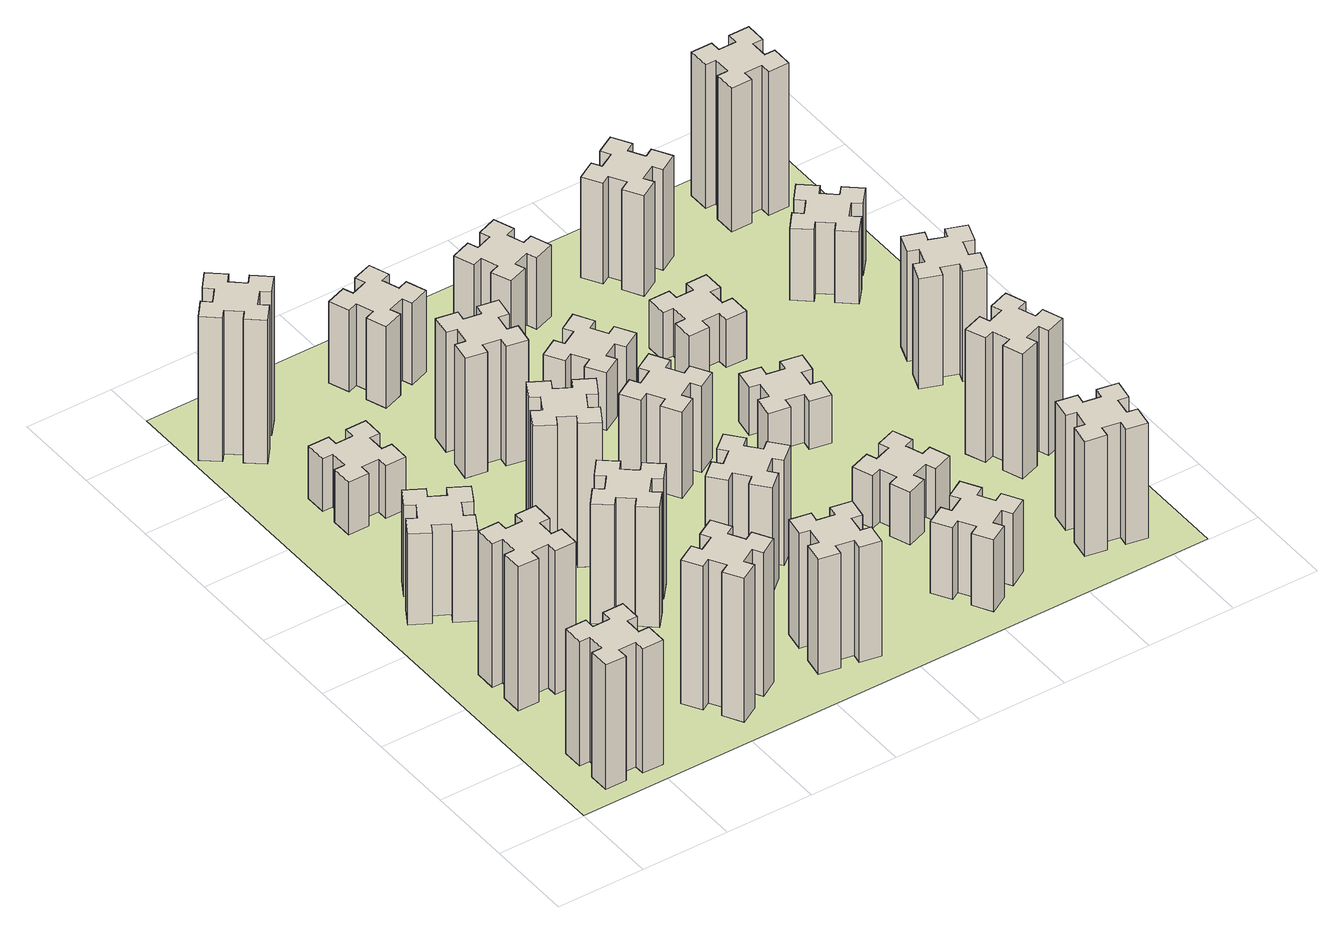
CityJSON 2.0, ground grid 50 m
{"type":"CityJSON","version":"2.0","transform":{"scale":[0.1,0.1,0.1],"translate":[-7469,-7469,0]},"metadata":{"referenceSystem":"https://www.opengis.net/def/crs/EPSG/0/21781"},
"CityObjects":{
"building1":{"type":"Building","attributes":{"class":"1000","function":"1000","usage":"1000","yearOfConstruction":2016,"roofType":"1000","measuredHeight":78,"storeysAboveGround":30,"storeysBelowGround":0},"geometry":[{"type":"Solid","lod":"1","boundaries":[[[[0,1,2,3,4,5,6,7,8,9,10,11,12,13,14,15,16,17,18,19]],[[17,16,20,21]],[[16,15,22,20]],[[15,14,23,22]],[[14,13,24,23]],[[13,12,25,24]],[[12,11,26,25]],[[11,10,27,26]],[[10,9,28,27]],[[9,8,29,28]],[[8,7,30,29]],[[7,6,31,30]],[[6,5,32,31]],[[5,4,33,32]],[[4,3,34,33]],[[3,2,35,34]],[[2,1,36,35]],[[1,0,37,36]],[[0,19,38,37]],[[19,18,39,38]],[[18,17,21,39]],[[24,25,26,27,28,29,30,31,32,33,34,35,36,37,38,39,21,20,22,23]]]]}]},
"building2":{"type":"Building","attributes":{"class":"1000","function":"1000","usage":"1000","yearOfConstruction":2016,"roofType":"1000","measuredHeight":90,"storeysAboveGround":30,"storeysBelowGround":0},"geometry":[{"type":"Solid","lod":"1","boundaries":[[[[40,41,42,43,44,45,46,47,48,49,50,51,52,53,54,55,56,57,58,59]],[[57,56,60,61]],[[56,55,62,60]],[[55,54,63,62]],[[54,53,64,63]],[[53,52,65,64]],[[52,51,66,65]],[[51,50,67,66]],[[50,49,68,67]],[[49,48,69,68]],[[48,47,70,69]],[[47,46,71,70]],[[46,45,72,71]],[[45,44,73,72]],[[44,43,74,73]],[[43,42,75,74]],[[42,41,76,75]],[[41,40,77,76]],[[40,59,78,77]],[[59,58,79,78]],[[58,57,61,79]],[[64,65,66,67,68,69,70,71,72,73,74,75,76,77,78,79,61,60,62,63]]]]}]},
"building3":{"type":"Building","attributes":{"class":"1000","function":"1000","usage":"1000","yearOfConstruction":2016,"roofType":"1000","measuredHeight":57,"storeysAboveGround":30,"storeysBelowGround":0},"geometry":[{"type":"Solid","lod":"1","boundaries":[[[[80,81,82,83,84,85,86,87,88,89,90,91,92,93,94,95,96,97,98,99]],[[97,96,100,101]],[[96,95,102,100]],[[95,94,103,102]],[[94,93,104,103]],[[93,92,105,104]],[[92,91,106,105]],[[91,90,107,106]],[[90,89,108,107]],[[89,88,109,108]],[[88,87,110,109]],[[87,86,111,110]],[[86,85,112,111]],[[85,84,113,112]],[[84,83,114,113]],[[83,82,115,114]],[[82,81,116,115]],[[81,80,117,116]],[[80,99,118,117]],[[99,98,119,118]],[[98,97,101,119]],[[104,105,106,107,108,109,110,111,112,113,114,115,116,117,118,119,101,100,102,103]]]]}]},
"building4":{"type":"Building","attributes":{"class":"1000","function":"1000","usage":"1000","yearOfConstruction":2016,"roofType":"1000","measuredHeight":90,"storeysAboveGround":30,"storeysBelowGround":0},"geometry":[{"type":"Solid","lod":"1","boundaries":[[[[120,121,122,123,124,125,126,127,128,129,130,131,132,133,134,135,136,137,138,139]],[[137,136,140,141]],[[136,135,142,140]],[[135,134,143,142]],[[134,133,144,143]],[[133,132,145,144]],[[132,131,146,145]],[[131,130,147,146]],[[130,129,148,147]],[[129,128,149,148]],[[128,127,150,149]],[[127,126,151,150]],[[126,125,152,151]],[[125,124,153,152]],[[124,123,154,153]],[[123,122,155,154]],[[122,121,156,155]],[[121,120,157,156]],[[120,139,158,157]],[[139,138,159,158]],[[138,137,141,159]],[[144,145,146,147,148,149,150,151,152,153,154,155,156,157,158,159,141,140,142,143]]]]}]},
"building5":{"type":"Building","attributes":{"class":"1000","function":"1000","usage":"1000","yearOfConstruction":2016,"roofType":"1000","measuredHeight":33,"storeysAboveGround":30,"storeysBelowGround":0},"geometry":[{"type":"Solid","lod":"1","boundaries":[[[[160,161,162,163,164,165,166,167,168,169,170,171,172,173,174,175,176,177,178,179]],[[177,176,180,181]],[[176,175,182,180]],[[175,174,183,182]],[[174,173,184,183]],[[173,172,185,184]],[[172,171,186,185]],[[171,170,187,186]],[[170,169,188,187]],[[169,168,189,188]],[[168,167,190,189]],[[167,166,191,190]],[[166,165,192,191]],[[165,164,193,192]],[[164,163,194,193]],[[163,162,195,194]],[[162,161,196,195]],[[161,160,197,196]],[[160,179,198,197]],[[179,178,199,198]],[[178,177,181,199]],[[184,185,186,187,188,189,190,191,192,193,194,195,196,197,198,199,181,180,182,183]]]]}]},
"building6":{"type":"Building","attributes":{"class":"1000","function":"1000","usage":"1000","yearOfConstruction":2016,"roofType":"1000","measuredHeight":90,"storeysAboveGround":30,"storeysBelowGround":0},"geometry":[{"type":"Solid","lod":"1","boundaries":[[[[200,201,202,203,204,205,206,207,208,209,210,211,212,213,214,215,216,217,218,219]],[[217,216,220,221]],[[216,215,222,220]],[[215,214,223,222]],[[214,213,224,223]],[[213,212,225,224]],[[212,211,226,225]],[[211,210,227,226]],[[210,209,228,227]],[[209,208,229,228]],[[208,207,230,229]],[[207,206,231,230]],[[206,205,232,231]],[[205,204,233,232]],[[204,203,234,233]],[[203,202,235,234]],[[202,201,236,235]],[[201,200,237,236]],[[200,219,238,237]],[[219,218,239,238]],[[218,217,221,239]],[[224,225,226,227,228,229,230,231,232,233,234,235,236,237,238,239,221,220,222,223]]]]}]},
"building7":{"type":"Building","attributes":{"class":"1000","function":"1000","usage":"1000","yearOfConstruction":2016,"roofType":"1000","measuredHeight":75,"storeysAboveGround":30,"storeysBelowGround":0},"geometry":[{"type":"Solid","lod":"1","boundaries":[[[[240,241,242,243,244,245,246,247,248,249,250,251,252,253,254,255,256,257,258,259]],[[257,256,260,261]],[[256,255,262,260]],[[255,254,263,262]],[[254,253,264,263]],[[253,252,265,264]],[[252,251,266,265]],[[251,250,267,266]],[[250,249,268,267]],[[249,248,269,268]],[[248,247,270,269]],[[247,246,271,270]],[[246,245,272,271]],[[245,244,273,272]],[[244,243,274,273]],[[243,242,275,274]],[[242,241,276,275]],[[241,240,277,276]],[[240,259,278,277]],[[259,258,279,278]],[[258,257,261,279]],[[264,265,266,267,268,269,270,271,272,273,274,275,276,277,278,279,261,260,262,263]]]]}]},
"building8":{"type":"Building","attributes":{"class":"1000","function":"1000","usage":"1000","yearOfConstruction":2016,"roofType":"1000","measuredHeight":90,"storeysAboveGround":30,"storeysBelowGround":0},"geometry":[{"type":"Solid","lod":"1","boundaries":[[[[280,281,282,283,284,285,286,287,288,289,290,291,292,293,294,295,296,297,298,299]],[[297,296,300,301]],[[296,295,302,300]],[[295,294,303,302]],[[294,293,304,303]],[[293,292,305,304]],[[292,291,306,305]],[[291,290,307,306]],[[290,289,308,307]],[[289,288,309,308]],[[288,287,310,309]],[[287,286,311,310]],[[286,285,312,311]],[[285,284,313,312]],[[284,283,314,313]],[[283,282,315,314]],[[282,281,316,315]],[[281,280,317,316]],[[280,299,318,317]],[[299,298,319,318]],[[298,297,301,319]],[[304,305,306,307,308,309,310,311,312,313,314,315,316,317,318,319,301,300,302,303]]]]}]},
"building9":{"type":"Building","attributes":{"class":"1000","function":"1000","usage":"1000","yearOfConstruction":2016,"roofType":"1000","measuredHeight":72,"storeysAboveGround":30,"storeysBelowGround":0},"geometry":[{"type":"Solid","lod":"1","boundaries":[[[[320,321,322,323,324,325,326,327,328,329,330,331,332,333,334,335,336,337,338,339]],[[337,336,340,341]],[[336,335,342,340]],[[335,334,343,342]],[[334,333,344,343]],[[333,332,345,344]],[[332,331,346,345]],[[331,330,347,346]],[[330,329,348,347]],[[329,328,349,348]],[[328,327,350,349]],[[327,326,351,350]],[[326,325,352,351]],[[325,324,353,352]],[[324,323,354,353]],[[323,322,355,354]],[[322,321,356,355]],[[321,320,357,356]],[[320,339,358,357]],[[339,338,359,358]],[[338,337,341,359]],[[344,345,346,347,348,349,350,351,352,353,354,355,356,357,358,359,341,340,342,343]]]]}]},
"building10":{"type":"Building","attributes":{"class":"1000","function":"1000","usage":"1000","yearOfConstruction":2016,"roofType":"1000","measuredHeight":75,"storeysAboveGround":30,"storeysBelowGround":0},"geometry":[{"type":"Solid","lod":"1","boundaries":[[[[360,361,362,363,364,365,366,367,368,369,370,371,372,373,374,375,376,377,378,379]],[[377,376,380,381]],[[376,375,382,380]],[[375,374,383,382]],[[374,373,384,383]],[[373,372,385,384]],[[372,371,386,385]],[[371,370,387,386]],[[370,369,388,387]],[[369,368,389,388]],[[368,367,390,389]],[[367,366,391,390]],[[366,365,392,391]],[[365,364,393,392]],[[364,363,394,393]],[[363,362,395,394]],[[362,361,396,395]],[[361,360,397,396]],[[360,379,398,397]],[[379,378,399,398]],[[378,377,381,399]],[[384,385,386,387,388,389,390,391,392,393,394,395,396,397,398,399,381,380,382,383]]]]}]},
"building11":{"type":"Building","attributes":{"class":"1000","function":"1000","usage":"1000","yearOfConstruction":2016,"roofType":"1000","measuredHeight":66,"storeysAboveGround":30,"storeysBelowGround":0},"geometry":[{"type":"Solid","lod":"1","boundaries":[[[[400,401,402,403,404,405,406,407,408,409,410,411,412,413,414,415,416,417,418,419]],[[417,416,420,421]],[[416,415,422,420]],[[415,414,423,422]],[[414,413,424,423]],[[413,412,425,424]],[[412,411,426,425]],[[411,410,427,426]],[[410,409,428,427]],[[409,408,429,428]],[[408,407,430,429]],[[407,406,431,430]],[[406,405,432,431]],[[405,404,433,432]],[[404,403,434,433]],[[403,402,435,434]],[[402,401,436,435]],[[401,400,437,436]],[[400,419,438,437]],[[419,418,439,438]],[[418,417,421,439]],[[424,425,426,427,428,429,430,431,432,433,434,435,436,437,438,439,421,420,422,423]]]]}]},
"building12":{"type":"Building","attributes":{"class":"1000","function":"1000","usage":"1000","yearOfConstruction":2016,"roofType":"1000","measuredHeight":51,"storeysAboveGround":30,"storeysBelowGround":0},"geometry":[{"type":"Solid","lod":"1","boundaries":[[[[440,441,442,443,444,445,446,447,448,449,450,451,452,453,454,455,456,457,458,459]],[[457,456,460,461]],[[456,455,462,460]],[[455,454,463,462]],[[454,453,464,463]],[[453,452,465,464]],[[452,451,466,465]],[[451,450,467,466]],[[450,449,468,467]],[[449,448,469,468]],[[448,447,470,469]],[[447,446,471,470]],[[446,445,472,471]],[[445,444,473,472]],[[444,443,474,473]],[[443,442,475,474]],[[442,441,476,475]],[[441,440,477,476]],[[440,459,478,477]],[[459,458,479,478]],[[458,457,461,479]],[[464,465,466,467,468,469,470,471,472,473,474,475,476,477,478,479,461,460,462,463]]]]}]},
"building13":{"type":"Building","attributes":{"class":"1000","function":"1000","usage":"1000","yearOfConstruction":2016,"roofType":"1000","measuredHeight":54,"storeysAboveGround":30,"storeysBelowGround":0},"geometry":[{"type":"Solid","lod":"1","boundaries":[[[[480,481,482,483,484,485,486,487,488,489,490,491,492,493,494,495,496,497,498,499]],[[497,496,500,501]],[[496,495,502,500]],[[495,494,503,502]],[[494,493,504,503]],[[493,492,505,504]],[[492,491,506,505]],[[491,490,507,506]],[[490,489,508,507]],[[489,488,509,508]],[[488,487,510,509]],[[487,486,511,510]],[[486,485,512,511]],[[485,484,513,512]],[[484,483,514,513]],[[483,482,515,514]],[[482,481,516,515]],[[481,480,517,516]],[[480,499,518,517]],[[499,498,519,518]],[[498,497,501,519]],[[504,505,506,507,508,509,510,511,512,513,514,515,516,517,518,519,501,500,502,503]]]]}]},
"building14":{"type":"Building","attributes":{"class":"1000","function":"1000","usage":"1000","yearOfConstruction":2016,"roofType":"1000","measuredHeight":36,"storeysAboveGround":30,"storeysBelowGround":0},"geometry":[{"type":"Solid","lod":"1","boundaries":[[[[520,521,522,523,524,525,526,527,528,529,530,531,532,533,534,535,536,537,538,539]],[[537,536,540,541]],[[536,535,542,540]],[[535,534,543,542]],[[534,533,544,543]],[[533,532,545,544]],[[532,531,546,545]],[[531,530,547,546]],[[530,529,548,547]],[[529,528,549,548]],[[528,527,550,549]],[[527,526,551,550]],[[526,525,552,551]],[[525,524,553,552]],[[524,523,554,553]],[[523,522,555,554]],[[522,521,556,555]],[[521,520,557,556]],[[520,539,558,557]],[[539,538,559,558]],[[538,537,541,559]],[[544,545,546,547,548,549,550,551,552,553,554,555,556,557,558,559,541,540,542,543]]]]}]},
"building15":{"type":"Building","attributes":{"class":"1000","function":"1000","usage":"1000","yearOfConstruction":2016,"roofType":"1000","measuredHeight":45,"storeysAboveGround":30,"storeysBelowGround":0},"geometry":[{"type":"Solid","lod":"1","boundaries":[[[[560,561,562,563,564,565,566,567,568,569,570,571,572,573,574,575,576,577,578,579]],[[577,576,580,581]],[[576,575,582,580]],[[575,574,583,582]],[[574,573,584,583]],[[573,572,585,584]],[[572,571,586,585]],[[571,570,587,586]],[[570,569,588,587]],[[569,568,589,588]],[[568,567,590,589]],[[567,566,591,590]],[[566,565,592,591]],[[565,564,593,592]],[[564,563,594,593]],[[563,562,595,594]],[[562,561,596,595]],[[561,560,597,596]],[[560,579,598,597]],[[579,578,599,598]],[[578,577,581,599]],[[584,585,586,587,588,589,590,591,592,593,594,595,596,597,598,599,581,580,582,583]]]]}]},
"building16":{"type":"Building","attributes":{"class":"1000","function":"1000","usage":"1000","yearOfConstruction":2016,"roofType":"1000","measuredHeight":45,"storeysAboveGround":30,"storeysBelowGround":0},"geometry":[{"type":"Solid","lod":"1","boundaries":[[[[600,601,602,603,604,605,606,607,608,609,610,611,612,613,614,615,616,617,618,619]],[[617,616,620,621]],[[616,615,622,620]],[[615,614,623,622]],[[614,613,624,623]],[[613,612,625,624]],[[612,611,626,625]],[[611,610,627,626]],[[610,609,628,627]],[[609,608,629,628]],[[608,607,630,629]],[[607,606,631,630]],[[606,605,632,631]],[[605,604,633,632]],[[604,603,634,633]],[[603,602,635,634]],[[602,601,636,635]],[[601,600,637,636]],[[600,619,638,637]],[[619,618,639,638]],[[618,617,621,639]],[[624,625,626,627,628,629,630,631,632,633,634,635,636,637,638,639,621,620,622,623]]]]}]},
"building17":{"type":"Building","attributes":{"class":"1000","function":"1000","usage":"1000","yearOfConstruction":2016,"roofType":"1000","measuredHeight":33,"storeysAboveGround":30,"storeysBelowGround":0},"geometry":[{"type":"Solid","lod":"1","boundaries":[[[[640,641,642,643,644,645,646,647,648,649,650,651,652,653,654,655,656,657,658,659]],[[657,656,660,661]],[[656,655,662,660]],[[655,654,663,662]],[[654,653,664,663]],[[653,652,665,664]],[[652,651,666,665]],[[651,650,667,666]],[[650,649,668,667]],[[649,648,669,668]],[[648,647,670,669]],[[647,646,671,670]],[[646,645,672,671]],[[645,644,673,672]],[[644,643,674,673]],[[643,642,675,674]],[[642,641,676,675]],[[641,640,677,676]],[[640,659,678,677]],[[659,658,679,678]],[[658,657,661,679]],[[664,665,666,667,668,669,670,671,672,673,674,675,676,677,678,679,661,660,662,663]]]]}]},
"building18":{"type":"Building","attributes":{"class":"1000","function":"1000","usage":"1000","yearOfConstruction":2016,"roofType":"1000","measuredHeight":30,"storeysAboveGround":30,"storeysBelowGround":0},"geometry":[{"type":"Solid","lod":"1","boundaries":[[[[680,681,682,683,684,685,686,687,688,689,690,691,692,693,694,695,696,697,698,699]],[[697,696,700,701]],[[696,695,702,700]],[[695,694,703,702]],[[694,693,704,703]],[[693,692,705,704]],[[692,691,706,705]],[[691,690,707,706]],[[690,689,708,707]],[[689,688,709,708]],[[688,687,710,709]],[[687,686,711,710]],[[686,685,712,711]],[[685,684,713,712]],[[684,683,714,713]],[[683,682,715,714]],[[682,681,716,715]],[[681,680,717,716]],[[680,699,718,717]],[[699,698,719,718]],[[698,697,701,719]],[[704,705,706,707,708,709,710,711,712,713,714,715,716,717,718,719,701,700,702,703]]]]}]},
"building19":{"type":"Building","attributes":{"class":"1000","function":"1000","usage":"1000","yearOfConstruction":2016,"roofType":"1000","measuredHeight":30,"storeysAboveGround":30,"storeysBelowGround":0},"geometry":[{"type":"Solid","lod":"1","boundaries":[[[[720,721,722,723,724,725,726,727,728,729,730,731,732,733,734,735,736,737,738,739]],[[737,736,740,741]],[[736,735,742,740]],[[735,734,743,742]],[[734,733,744,743]],[[733,732,745,744]],[[732,731,746,745]],[[731,730,747,746]],[[730,729,748,747]],[[729,728,749,748]],[[728,727,750,749]],[[727,726,751,750]],[[726,725,752,751]],[[725,724,753,752]],[[724,723,754,753]],[[723,722,755,754]],[[722,721,756,755]],[[721,720,757,756]],[[720,739,758,757]],[[739,738,759,758]],[[738,737,741,759]],[[744,745,746,747,748,749,750,751,752,753,754,755,756,757,758,759,741,740,742,743]]]]}]},
"building20":{"type":"Building","attributes":{"class":"1000","function":"1000","usage":"1000","yearOfConstruction":2016,"roofType":"1000","measuredHeight":72,"storeysAboveGround":30,"storeysBelowGround":0},"geometry":[{"type":"Solid","lod":"1","boundaries":[[[[760,761,762,763,764,765,766,767,768,769,770,771,772,773,774,775,776,777,778,779]],[[777,776,780,781]],[[776,775,782,780]],[[775,774,783,782]],[[774,773,784,783]],[[773,772,785,784]],[[772,771,786,785]],[[771,770,787,786]],[[770,769,788,787]],[[769,768,789,788]],[[768,767,790,789]],[[767,766,791,790]],[[766,765,792,791]],[[765,764,793,792]],[[764,763,794,793]],[[763,762,795,794]],[[762,761,796,795]],[[761,760,797,796]],[[760,779,798,797]],[[779,778,799,798]],[[778,777,781,799]],[[784,785,786,787,788,789,790,791,792,793,794,795,796,797,798,799,781,780,782,783]]]]}]},
"building21":{"type":"Building","attributes":{"class":"1000","function":"1000","usage":"1000","yearOfConstruction":2016,"roofType":"1000","measuredHeight":63,"storeysAboveGround":30,"storeysBelowGround":0},"geometry":[{"type":"Solid","lod":"1","boundaries":[[[[800,801,802,803,804,805,806,807,808,809,810,811,812,813,814,815,816,817,818,819]],[[817,816,820,821]],[[816,815,822,820]],[[815,814,823,822]],[[814,813,824,823]],[[813,812,825,824]],[[812,811,826,825]],[[811,810,827,826]],[[810,809,828,827]],[[809,808,829,828]],[[808,807,830,829]],[[807,806,831,830]],[[806,805,832,831]],[[805,804,833,832]],[[804,803,834,833]],[[803,802,835,834]],[[802,801,836,835]],[[801,800,837,836]],[[800,819,838,837]],[[819,818,839,838]],[[818,817,821,839]],[[824,825,826,827,828,829,830,831,832,833,834,835,836,837,838,839,821,820,822,823]]]]}]},
"building22":{"type":"Building","attributes":{"class":"1000","function":"1000","usage":"1000","yearOfConstruction":2016,"roofType":"1000","measuredHeight":78,"storeysAboveGround":30,"storeysBelowGround":0},"geometry":[{"type":"Solid","lod":"1","boundaries":[[[[840,841,842,843,844,845,846,847,848,849,850,851,852,853,854,855,856,857,858,859]],[[857,856,860,861]],[[856,855,862,860]],[[855,854,863,862]],[[854,853,864,863]],[[853,852,865,864]],[[852,851,866,865]],[[851,850,867,866]],[[850,849,868,867]],[[849,848,869,868]],[[848,847,870,869]],[[847,846,871,870]],[[846,845,872,871]],[[845,844,873,872]],[[844,843,874,873]],[[843,842,875,874]],[[842,841,876,875]],[[841,840,877,876]],[[840,859,878,877]],[[859,858,879,878]],[[858,857,861,879]],[[864,865,866,867,868,869,870,871,872,873,874,875,876,877,878,879,861,860,862,863]]]]}]},
"building23":{"type":"Building","attributes":{"class":"1000","function":"1000","usage":"1000","yearOfConstruction":2016,"roofType":"1000","measuredHeight":69,"storeysAboveGround":30,"storeysBelowGround":0},"geometry":[{"type":"Solid","lod":"1","boundaries":[[[[880,881,882,883,884,885,886,887,888,889,890,891,892,893,894,895,896,897,898,899]],[[897,896,900,901]],[[896,895,902,900]],[[895,894,903,902]],[[894,893,904,903]],[[893,892,905,904]],[[892,891,906,905]],[[891,890,907,906]],[[890,889,908,907]],[[889,888,909,908]],[[888,887,910,909]],[[887,886,911,910]],[[886,885,912,911]],[[885,884,913,912]],[[884,883,914,913]],[[883,882,915,914]],[[882,881,916,915]],[[881,880,917,916]],[[880,899,918,917]],[[899,898,919,918]],[[898,897,901,919]],[[904,905,906,907,908,909,910,911,912,913,914,915,916,917,918,919,901,900,902,903]]]]}]},
"building24":{"type":"Building","attributes":{"class":"1000","function":"1000","usage":"1000","yearOfConstruction":2016,"roofType":"1000","measuredHeight":45,"storeysAboveGround":30,"storeysBelowGround":0},"geometry":[{"type":"Solid","lod":"1","boundaries":[[[[920,921,922,923,924,925,926,927,928,929,930,931,932,933,934,935,936,937,938,939]],[[937,936,940,941]],[[936,935,942,940]],[[935,934,943,942]],[[934,933,944,943]],[[933,932,945,944]],[[932,931,946,945]],[[931,930,947,946]],[[930,929,948,947]],[[929,928,949,948]],[[928,927,950,949]],[[927,926,951,950]],[[926,925,952,951]],[[925,924,953,952]],[[924,923,954,953]],[[923,922,955,954]],[[922,921,956,955]],[[921,920,957,956]],[[920,939,958,957]],[[939,938,959,958]],[[938,937,941,959]],[[944,945,946,947,948,949,950,951,952,953,954,955,956,957,958,959,941,940,942,943]]]]}]},
"building25":{"type":"Building","attributes":{"class":"1000","function":"1000","usage":"1000","yearOfConstruction":2016,"roofType":"1000","measuredHeight":90,"storeysAboveGround":30,"storeysBelowGround":0},"geometry":[{"type":"Solid","lod":"1","boundaries":[[[[960,961,962,963,964,965,966,967,968,969,970,971,972,973,974,975,976,977,978,979]],[[977,976,980,981]],[[976,975,982,980]],[[975,974,983,982]],[[974,973,984,983]],[[973,972,985,984]],[[972,971,986,985]],[[971,970,987,986]],[[970,969,988,987]],[[969,968,989,988]],[[968,967,990,989]],[[967,966,991,990]],[[966,965,992,991]],[[965,964,993,992]],[[964,963,994,993]],[[963,962,995,994]],[[962,961,996,995]],[[961,960,997,996]],[[960,979,998,997]],[[979,978,999,998]],[[978,977,981,999]],[[984,985,986,987,988,989,990,991,992,993,994,995,996,997,998,999,981,980,982,983]]]]}]},
"landuse1":{"type":"LandUse","attributes":{"name":"plot1","function":"1010"},"geometry":[{"type":"MultiSurface","lod":"1","boundaries":[[[1000,1001,1002,1003]]]}]}
},
"vertices":[
[265,325,0],[265,225,0],[205,225,0],[205,105,0],[325,105,0],[325,165,0],[425,165,0],[425,105,0],[545,105,0],[545,225,0],[485,225,0],[485,325,0],[545,325,0],[545,445,0],[425,445,0],[425,385,0],[325,385,0],[325,445,0],[205,445,0],[205,325,0],[325,385,780],[325,445,780],[425,385,780],[425,445,780],[545,445,780],[545,325,780],[485,325,780],[485,225,780],[545,225,780],[545,105,780],[425,105,780],[425,165,780],[325,165,780],[325,105,780],[205,105,780],[205,225,780],[265,225,780],[265,325,780],[205,325,780],[205,445,780],
[265,1065,0],[265,965,0],[205,965,0],[205,845,0],[325,845,0],[325,905,0],[425,905,0],[425,845,0],[545,845,0],[545,965,0],[485,965,0],[485,1065,0],[545,1065,0],[545,1185,0],[425,1185,0],[425,1125,0],[325,1125,0],[325,1185,0],[205,1185,0],[205,1065,0],[325,1125,900],[325,1185,900],[425,1125,900],[425,1185,900],[545,1185,900],[545,1065,900],[485,1065,900],[485,965,900],[545,965,900],[545,845,900],[425,845,900],[425,905,900],[325,905,900],[325,845,900],[205,845,900],[205,965,900],[265,965,900],[265,1065,900],[205,1065,900],[205,1185,900],
[474,1826,0],[387,1876,0],[417,1928,0],[313,1988,0],[253,1884,0],[305,1854,0],[255,1767,0],[203,1797,0],[143,1693,0],[247,1633,0],[277,1685,0],[364,1635,0],[334,1583,0],[438,1523,0],[498,1627,0],[446,1657,0],[496,1744,0],[548,1714,0],[608,1818,0],[504,1878,0],[496,1744,570],[548,1714,570],[446,1657,570],[498,1627,570],[438,1523,570],[334,1583,570],[364,1635,570],[277,1685,570],[247,1633,570],[143,1693,570],[203,1797,570],[255,1767,570],[305,1854,570],[253,1884,570],[313,1988,570],[417,1928,570],[387,1876,570],[474,1826,570],[504,1878,570],[608,1818,570],
[1127,255,0],[1214,305,0],[1244,253,0],[1348,313,0],[1288,417,0],[1236,387,0],[1186,474,0],[1238,504,0],[1178,608,0],[1074,548,0],[1104,496,0],[1017,446,0],[987,498,0],[883,438,0],[943,334,0],[995,364,0],[1045,277,0],[993,247,0],[1053,143,0],[1157,203,0],[1045,277,900],[993,247,900],[995,364,900],[943,334,900],[883,438,900],[987,498,900],[1017,446,900],[1104,496,900],[1074,548,900],[1178,608,900],[1238,504,900],[1186,474,900],[1236,387,900],[1288,417,900],[1348,313,900],[1244,253,900],[1214,305,900],[1127,255,900],[1157,203,900],[1053,143,900],
[425,2485,0],[525,2485,0],[525,2425,0],[645,2425,0],[645,2545,0],[585,2545,0],[585,2645,0],[645,2645,0],[645,2765,0],[525,2765,0],[525,2705,0],[425,2705,0],[425,2765,0],[305,2765,0],[305,2645,0],[365,2645,0],[365,2545,0],[305,2545,0],[305,2425,0],[425,2425,0],[365,2545,330],[305,2545,330],[365,2645,330],[305,2645,330],[305,2765,330],[425,2765,330],[425,2705,330],[525,2705,330],[525,2765,330],[645,2765,330],[645,2645,330],[585,2645,330],[585,2545,330],[645,2545,330],[645,2425,330],[525,2425,330],[525,2485,330],[425,2485,330],[425,2425,330],[305,2425,330],
[384,3387,0],[308,3452,0],[346,3498,0],[254,3575,0],[177,3483,0],[223,3444,0],[159,3368,0],[113,3406,0],[36,3314,0],[128,3237,0],[166,3283,0],[243,3219,0],[204,3173,0],[296,3096,0],[373,3188,0],[327,3226,0],[392,3303,0],[438,3264,0],[515,3356,0],[423,3433,0],[392,3303,900],[438,3264,900],[327,3226,900],[373,3188,900],[296,3096,900],[204,3173,900],[243,3219,900],[166,3283,900],[128,3237,900],[36,3314,900],[113,3406,900],[159,3368,900],[223,3444,900],[177,3483,900],[254,3575,900],[346,3498,900],[308,3452,900],[384,3387,900],[423,3433,900],[515,3356,900],
[1224,1267,0],[1148,1332,0],[1186,1378,0],[1094,1455,0],[1017,1363,0],[1063,1324,0],[999,1248,0],[953,1286,0],[876,1194,0],[968,1117,0],[1006,1163,0],[1083,1099,0],[1044,1053,0],[1136,976,0],[1213,1068,0],[1167,1106,0],[1232,1183,0],[1278,1144,0],[1355,1236,0],[1263,1313,0],[1232,1183,750],[1278,1144,750],[1167,1106,750],[1213,1068,750],[1136,976,750],[1044,1053,750],[1083,1099,750],[1006,1163,750],[968,1117,750],[876,1194,750],[953,1286,750],[999,1248,750],[1063,1324,750],[1017,1363,750],[1094,1455,750],[1186,1378,750],[1148,1332,750],[1224,1267,750],[1263,1313,750],[1355,1236,750],
[1045,1854,0],[995,1767,0],[943,1797,0],[883,1693,0],[987,1633,0],[1017,1685,0],[1104,1635,0],[1074,1583,0],[1178,1523,0],[1238,1627,0],[1186,1657,0],[1236,1744,0],[1288,1714,0],[1348,1818,0],[1244,1878,0],[1214,1826,0],[1127,1876,0],[1157,1928,0],[1053,1988,0],[993,1884,0],[1127,1876,900],[1157,1928,900],[1214,1826,900],[1244,1878,900],[1348,1818,900],[1288,1714,900],[1236,1744,900],[1186,1657,900],[1238,1627,900],[1178,1523,900],[1074,1583,900],[1104,1635,900],[1017,1685,900],[987,1633,900],[883,1693,900],[943,1797,900],[995,1767,900],[1045,1854,900],[993,1884,900],[1053,1988,900],
[1855,307,0],[1872,405,0],[1931,395,0],[1952,513,0],[1834,534,0],[1824,475,0],[1725,492,0],[1736,551,0],[1617,572,0],[1597,454,0],[1656,444,0],[1638,345,0],[1579,356,0],[1558,237,0],[1677,217,0],[1687,276,0],[1785,258,0],[1775,199,0],[1893,178,0],[1914,297,0],[1785,258,720],[1775,199,720],[1687,276,720],[1677,217,720],[1558,237,720],[1579,356,720],[1638,345,720],[1656,444,720],[1597,454,720],[1617,572,720],[1736,551,720],[1725,492,720],[1824,475,720],[1834,534,720],[1952,513,720],[1931,395,720],[1872,405,720],[1855,307,720],[1914,297,720],[1893,178,720],
[1284,2695,0],[1185,2712,0],[1196,2771,0],[1077,2792,0],[1057,2674,0],[1116,2664,0],[1098,2565,0],[1039,2576,0],[1018,2457,0],[1137,2437,0],[1147,2496,0],[1245,2478,0],[1235,2419,0],[1353,2398,0],[1374,2517,0],[1315,2527,0],[1332,2625,0],[1391,2615,0],[1412,2733,0],[1294,2754,0],[1332,2625,750],[1391,2615,750],[1315,2527,750],[1374,2517,750],[1353,2398,750],[1235,2419,750],[1245,2478,750],[1147,2496,750],[1137,2437,750],[1018,2457,750],[1039,2576,750],[1098,2565,750],[1116,2664,750],[1057,2674,750],[1077,2792,750],[1196,2771,750],[1185,2712,750],[1284,2695,750],[1294,2754,750],[1412,2733,750],
[1788,999,0],[1864,1063,0],[1903,1017,0],[1995,1094,0],[1918,1186,0],[1872,1148,0],[1807,1224,0],[1853,1263,0],[1776,1355,0],[1684,1278,0],[1723,1232,0],[1646,1167,0],[1608,1213,0],[1516,1136,0],[1593,1044,0],[1639,1083,0],[1703,1006,0],[1657,968,0],[1734,876,0],[1826,953,0],[1703,1006,660],[1657,968,660],[1639,1083,660],[1593,1044,660],[1516,1136,660],[1608,1213,660],[1646,1167,660],[1723,1232,660],[1684,1278,660],[1776,1355,660],[1853,1263,660],[1807,1224,660],[1872,1148,660],[1918,1186,660],[1995,1094,660],[1903,1017,660],[1864,1063,660],[1788,999,660],[1826,953,660],[1734,876,660],
[1125,3456,0],[1031,3422,0],[1010,3478,0],[897,3437,0],[939,3324,0],[995,3345,0],[1029,3251,0],[973,3230,0],[1014,3117,0],[1127,3159,0],[1106,3215,0],[1200,3249,0],[1220,3193,0],[1333,3234,0],[1292,3347,0],[1236,3326,0],[1202,3420,0],[1258,3440,0],[1217,3553,0],[1104,3512,0],[1202,3420,510],[1258,3440,510],[1236,3326,510],[1292,3347,510],[1333,3234,510],[1220,3193,510],[1200,3249,510],[1106,3215,510],[1127,3159,510],[1014,3117,510],[973,3230,510],[1029,3251,510],[995,3345,510],[939,3324,510],[897,3437,510],[1010,3478,510],[1031,3422,510],[1125,3456,510],[1104,3512,510],[1217,3553,510],
[1844,2076,0],[1757,2026,0],[1727,2078,0],[1623,2018,0],[1683,1914,0],[1735,1944,0],[1785,1857,0],[1733,1827,0],[1793,1723,0],[1897,1783,0],[1867,1835,0],[1954,1885,0],[1984,1833,0],[2088,1893,0],[2028,1997,0],[1976,1967,0],[1926,2054,0],[1978,2084,0],[1918,2188,0],[1814,2128,0],[1926,2054,540],[1978,2084,540],[1976,1967,540],[2028,1997,540],[2088,1893,540],[1984,1833,540],[1954,1885,540],[1867,1835,540],[1897,1783,540],[1793,1723,540],[1733,1827,540],[1785,1857,540],[1735,1944,540],[1683,1914,540],[1623,2018,540],[1727,2078,540],[1757,2026,540],[1844,2076,540],[1814,2128,540],[1918,2188,540],
[1976,2607,0],[1926,2694,0],[1978,2724,0],[1918,2828,0],[1814,2768,0],[1844,2716,0],[1757,2666,0],[1727,2718,0],[1623,2658,0],[1683,2554,0],[1735,2584,0],[1785,2497,0],[1733,2467,0],[1793,2363,0],[1897,2423,0],[1867,2475,0],[1954,2525,0],[1984,2473,0],[2088,2533,0],[2028,2637,0],[1954,2525,360],[1984,2473,360],[1867,2475,360],[1897,2423,360],[1793,2363,360],[1733,2467,360],[1785,2497,360],[1735,2584,360],[1683,2554,360],[1623,2658,360],[1727,2718,360],[1757,2666,360],[1844,2716,360],[1814,2768,360],[1918,2828,360],[1978,2724,360],[1926,2694,360],[1976,2607,360],[2028,2637,360],[2088,2533,360],
[2475,364,0],[2525,277,0],[2473,247,0],[2533,143,0],[2637,203,0],[2607,255,0],[2694,305,0],[2724,253,0],[2828,313,0],[2768,417,0],[2716,387,0],[2666,474,0],[2718,504,0],[2658,608,0],[2554,548,0],[2584,496,0],[2497,446,0],[2467,498,0],[2363,438,0],[2423,334,0],[2497,446,450],[2467,498,450],[2584,496,450],[2554,548,450],[2658,608,450],[2718,504,450],[2666,474,450],[2716,387,450],[2768,417,450],[2828,313,450],[2724,253,450],[2694,305,450],[2607,255,450],[2637,203,450],[2533,143,450],[2473,247,450],[2525,277,450],[2475,364,450],[2423,334,450],[2363,438,450],
[1865,3456,0],[1771,3422,0],[1750,3478,0],[1637,3437,0],[1679,3324,0],[1735,3345,0],[1769,3251,0],[1713,3230,0],[1754,3117,0],[1867,3159,0],[1846,3215,0],[1940,3249,0],[1960,3193,0],[2073,3234,0],[2032,3347,0],[1976,3326,0],[1942,3420,0],[1998,3440,0],[1957,3553,0],[1844,3512,0],[1942,3420,450],[1998,3440,450],[1976,3326,450],[2032,3347,450],[2073,3234,450],[1960,3193,450],[1940,3249,450],[1846,3215,450],[1867,3159,450],[1754,3117,450],[1713,3230,450],[1769,3251,450],[1735,3345,450],[1679,3324,450],[1637,3437,450],[1750,3478,450],[1771,3422,450],[1865,3456,450],[1844,3512,450],[1957,3553,450],
[2716,1006,0],[2682,1100,0],[2738,1120,0],[2697,1233,0],[2584,1192,0],[2605,1136,0],[2511,1102,0],[2490,1158,0],[2377,1117,0],[2419,1004,0],[2475,1025,0],[2509,931,0],[2453,910,0],[2494,797,0],[2607,839,0],[2586,895,0],[2680,929,0],[2700,873,0],[2813,914,0],[2772,1027,0],[2680,929,330],[2700,873,330],[2586,895,330],[2607,839,330],[2494,797,330],[2453,910,330],[2509,931,330],[2475,1025,330],[2419,1004,330],[2377,1117,330],[2490,1158,330],[2511,1102,330],[2605,1136,330],[2584,1192,330],[2697,1233,330],[2738,1120,330],[2682,1100,330],[2716,1006,330],[2772,1027,330],[2813,914,330],
[2427,1756,0],[2525,1738,0],[2515,1679,0],[2633,1658,0],[2654,1777,0],[2595,1787,0],[2612,1885,0],[2671,1875,0],[2692,1993,0],[2574,2014,0],[2564,1955,0],[2465,1972,0],[2476,2031,0],[2357,2052,0],[2337,1934,0],[2396,1924,0],[2378,1825,0],[2319,1836,0],[2298,1717,0],[2417,1697,0],[2378,1825,300],[2319,1836,300],[2396,1924,300],[2337,1934,300],[2357,2052,300],[2476,2031,300],[2465,1972,300],[2564,1955,300],[2574,2014,300],[2692,1993,300],[2671,1875,300],[2612,1885,300],[2595,1787,300],[2654,1777,300],[2633,1658,300],[2515,1679,300],[2525,1738,300],[2427,1756,300],[2417,1697,300],[2298,1717,300],
[2605,2545,0],[2605,2645,0],[2665,2645,0],[2665,2765,0],[2545,2765,0],[2545,2705,0],[2445,2705,0],[2445,2765,0],[2325,2765,0],[2325,2645,0],[2385,2645,0],[2385,2545,0],[2325,2545,0],[2325,2425,0],[2445,2425,0],[2445,2485,0],[2545,2485,0],[2545,2425,0],[2665,2425,0],[2665,2545,0],[2545,2485,300],[2545,2425,300],[2445,2485,300],[2445,2425,300],[2325,2425,300],[2325,2545,300],[2385,2545,300],[2385,2645,300],[2325,2645,300],[2325,2765,300],[2445,2765,300],[2445,2705,300],[2545,2705,300],[2545,2765,300],[2665,2765,300],[2665,2645,300],[2605,2645,300],[2605,2545,300],[2665,2545,300],[2665,2425,300],
[3435,307,0],[3452,405,0],[3511,395,0],[3532,513,0],[3414,534,0],[3404,475,0],[3305,492,0],[3316,551,0],[3197,572,0],[3177,454,0],[3236,444,0],[3218,345,0],[3159,356,0],[3138,237,0],[3257,217,0],[3267,276,0],[3365,258,0],[3355,199,0],[3473,178,0],[3494,297,0],[3365,258,720],[3355,199,720],[3267,276,720],[3257,217,720],[3138,237,720],[3159,356,720],[3218,345,720],[3236,444,720],[3177,454,720],[3197,572,720],[3316,551,720],[3305,492,720],[3404,475,720],[3414,534,720],[3532,513,720],[3511,395,720],[3452,405,720],[3435,307,720],[3494,297,720],[3473,178,720],
[2716,3347,0],[2666,3434,0],[2718,3464,0],[2658,3568,0],[2554,3508,0],[2584,3456,0],[2497,3406,0],[2467,3458,0],[2363,3398,0],[2423,3294,0],[2475,3324,0],[2525,3237,0],[2473,3207,0],[2533,3103,0],[2637,3163,0],[2607,3215,0],[2694,3265,0],[2724,3213,0],[2828,3273,0],[2768,3377,0],[2694,3265,630],[2724,3213,630],[2607,3215,630],[2637,3163,630],[2533,3103,630],[2473,3207,630],[2525,3237,630],[2475,3324,630],[2423,3294,630],[2363,3398,630],[2467,3458,630],[2497,3406,630],[2584,3456,630],[2554,3508,630],[2658,3568,630],[2718,3464,630],[2666,3434,630],[2716,3347,630],[2768,3377,630],[2828,3273,630],
[3215,1125,0],[3249,1031,0],[3193,1010,0],[3234,897,0],[3347,939,0],[3326,995,0],[3420,1029,0],[3440,973,0],[3553,1014,0],[3512,1127,0],[3456,1106,0],[3422,1200,0],[3478,1220,0],[3437,1333,0],[3324,1292,0],[3345,1236,0],[3251,1202,0],[3230,1258,0],[3117,1217,0],[3159,1104,0],[3251,1202,780],[3230,1258,780],[3345,1236,780],[3324,1292,780],[3437,1333,780],[3478,1220,780],[3422,1200,780],[3456,1106,780],[3512,1127,780],[3553,1014,780],[3440,973,780],[3420,1029,780],[3326,995,780],[3347,939,780],[3234,897,780],[3193,1010,780],[3249,1031,780],[3215,1125,780],[3159,1104,780],[3117,1217,780],
[3351,1769,0],[3445,1735,0],[3424,1679,0],[3537,1637,0],[3578,1750,0],[3522,1771,0],[3556,1865,0],[3612,1844,0],[3653,1957,0],[3540,1998,0],[3520,1942,0],[3426,1976,0],[3447,2032,0],[3334,2073,0],[3293,1960,0],[3349,1940,0],[3315,1846,0],[3259,1867,0],[3217,1754,0],[3330,1713,0],[3315,1846,690],[3259,1867,690],[3349,1940,690],[3293,1960,690],[3334,2073,690],[3447,2032,690],[3426,1976,690],[3520,1942,690],[3540,1998,690],[3653,1957,690],[3612,1844,690],[3556,1865,690],[3522,1771,690],[3578,1750,690],[3537,1637,690],[3424,1679,690],[3445,1735,690],[3351,1769,690],[3330,1713,690],[3217,1754,690],
[3444,2747,0],[3368,2812,0],[3406,2858,0],[3314,2935,0],[3237,2843,0],[3283,2804,0],[3219,2728,0],[3173,2766,0],[3096,2674,0],[3188,2597,0],[3226,2643,0],[3303,2579,0],[3264,2533,0],[3356,2456,0],[3433,2548,0],[3387,2586,0],[3452,2663,0],[3498,2624,0],[3575,2716,0],[3483,2793,0],[3452,2663,450],[3498,2624,450],[3387,2586,450],[3433,2548,450],[3356,2456,450],[3264,2533,450],[3303,2579,450],[3226,2643,450],[3188,2597,450],[3096,2674,450],[3173,2766,450],[3219,2728,450],[3283,2804,450],[3237,2843,450],[3314,2935,450],[3406,2858,450],[3368,2812,450],[3444,2747,450],[3483,2793,450],[3575,2716,450],
[3285,3325,0],[3385,3325,0],[3385,3265,0],[3505,3265,0],[3505,3385,0],[3445,3385,0],[3445,3485,0],[3505,3485,0],[3505,3605,0],[3385,3605,0],[3385,3545,0],[3285,3545,0],[3285,3605,0],[3165,3605,0],[3165,3485,0],[3225,3485,0],[3225,3385,0],[3165,3385,0],[3165,3265,0],[3285,3265,0],[3225,3385,900],[3165,3385,900],[3225,3485,900],[3165,3485,900],[3165,3605,900],[3285,3605,900],[3285,3545,900],[3385,3545,900],[3385,3605,900],[3505,3605,900],[3505,3485,900],[3445,3485,900],[3445,3385,900],[3505,3385,900],[3505,3265,900],[3385,3265,900],[3385,3325,900],[3285,3325,900],[3285,3265,900],[3165,3265,900],
[5,3705,0],[3705,3705,0],[3705,5,0],[5,5,0]
]}
